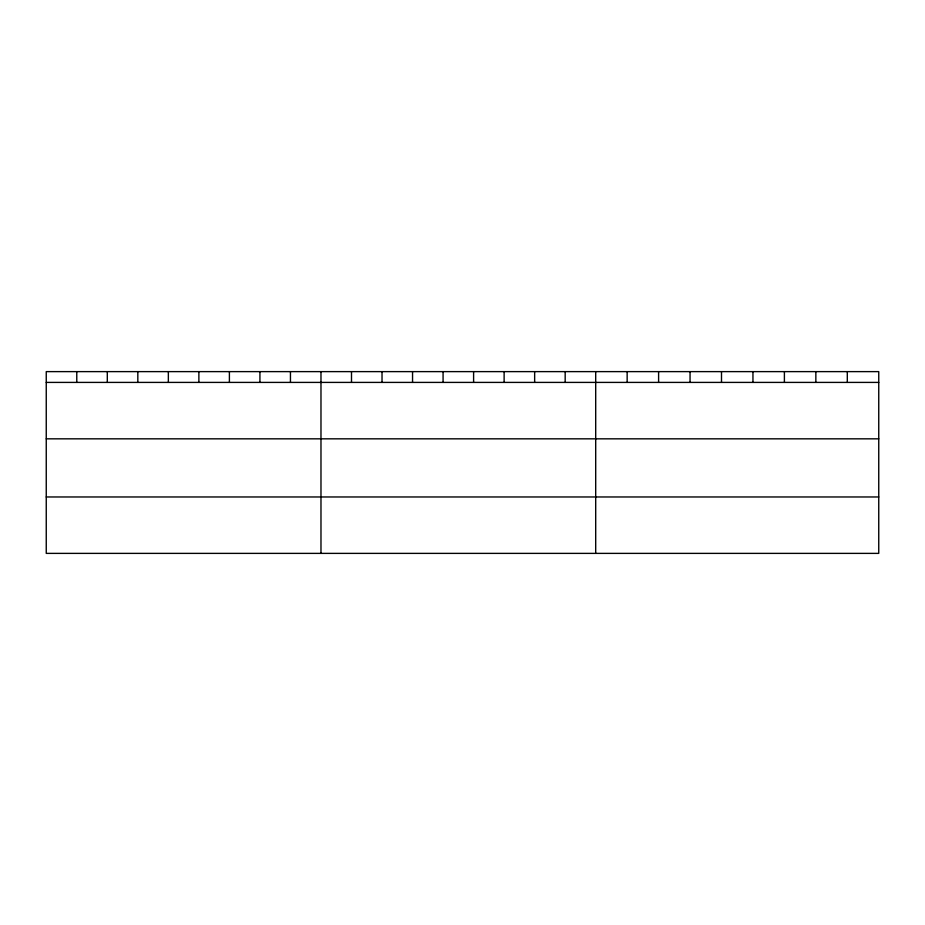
<?xml version="1.0" encoding="UTF-8"?>
<svg xmlns="http://www.w3.org/2000/svg" width="925" height="925" viewBox="0 0 925 925"><rect width="100%" height="100%" fill="white"/><g stroke="black" fill="none" stroke-linecap="round" stroke-linejoin="round"><path stroke-width="1.39" d="M878.75 438.832L878.75 371.619L46.25 371.619L46.25 553.381L878.75 553.381L878.75 438.832L46.25 438.832M46.25 382.407L878.75 382.407M46.25 496.968L878.75 496.968M847.3 371.619L847.3 382.407M815.85 371.619L815.85 382.407M784.4 371.619L784.4 382.407M752.95 371.619L752.95 382.407M721.5 371.619L721.5 382.407M690.05 371.619L690.05 382.407M658.6 371.619L658.6 382.407M627.15 371.619L627.15 382.407M595.7 371.619L595.7 553.381M565.175 371.619L565.175 382.407M534.65 371.619L534.65 382.407M504.125 371.619L504.125 382.407M473.6 371.619L473.6 382.407M443.075 371.619L443.075 382.407M412.55 371.619L412.55 382.407M382.025 371.619L382.025 382.407M351.5 371.619L351.5 382.407M320.975 371.619L320.975 553.381M290.45 371.619L290.45 382.407M259.925 371.619L259.925 382.407M229.4 371.619L229.4 382.407M198.875 371.619L198.875 382.407M168.35 371.619L168.35 382.407M137.825 371.619L137.825 382.407M107.3 371.619L107.3 382.407M76.775 371.619L76.775 382.407"/></g></svg>
